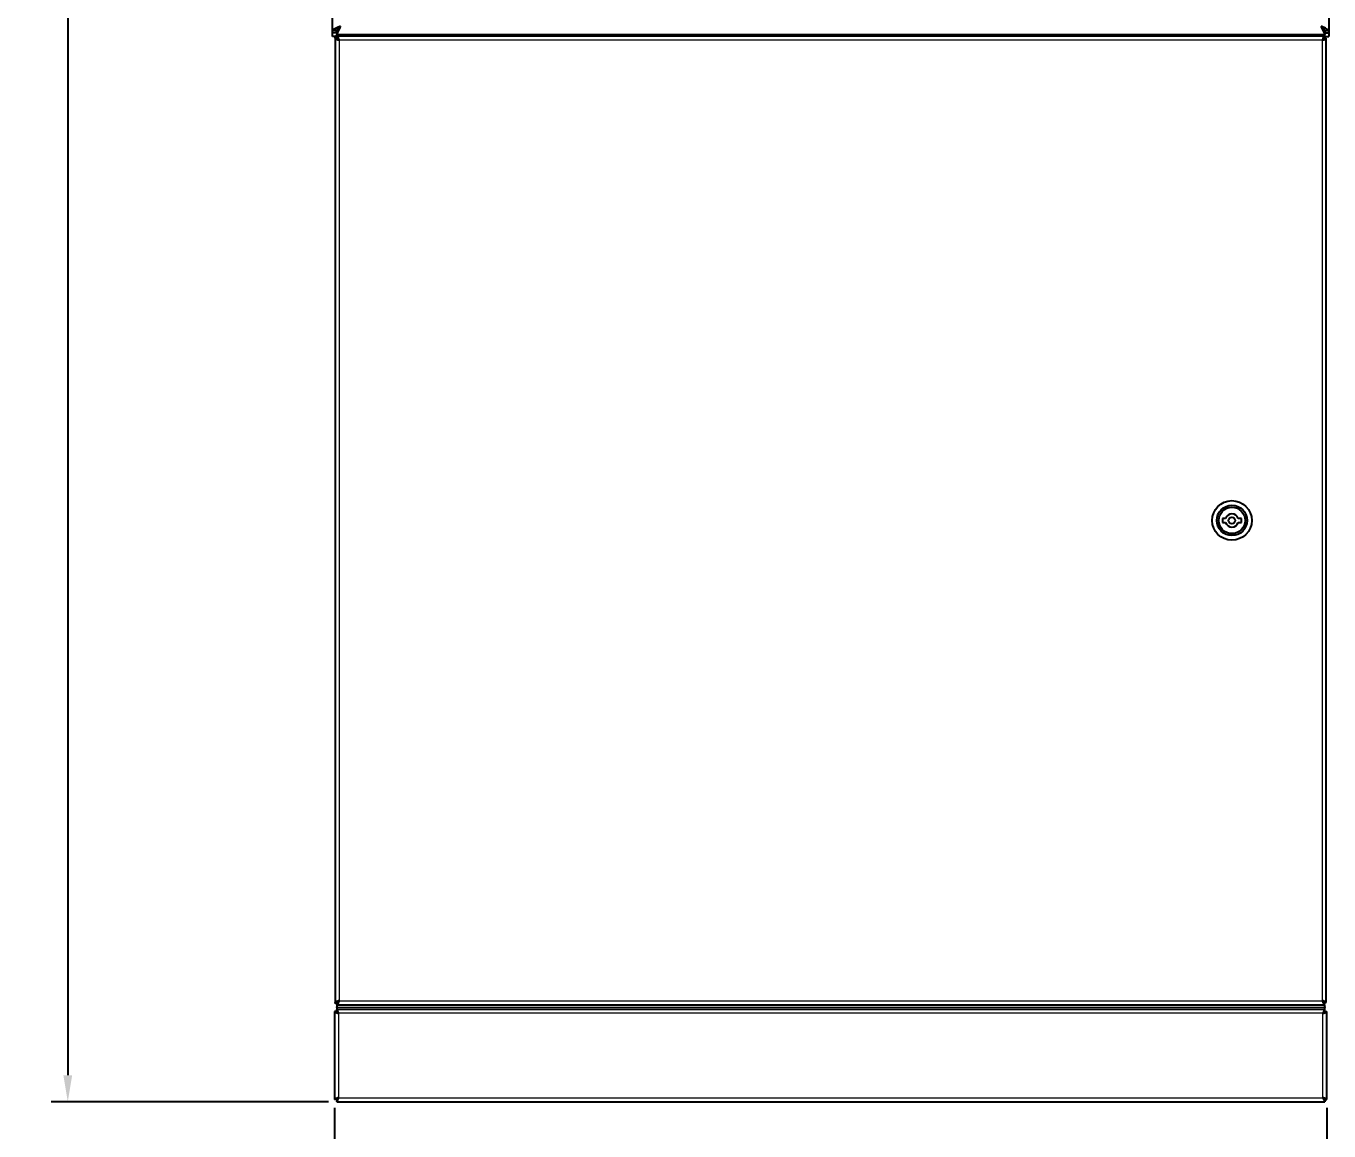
# Model space of a CAD drawing. Header units: millimetres. Extents: x -218071 to -203542, y 15363 to 51382.
# Drawn here: x -217874.5 to -217775.8, y 51129.8 to 51213.5 of the extents above; entities that cross this region are included whole.
import ezdxf

# ---------------------------------------------------------------- set-up
doc = ezdxf.new("R2010")
doc.units = ezdxf.units.MM
doc.header["$LTSCALE"] = 4
doc.layers.add('TPF-DIMENSIONS', color=3, linetype='Continuous')
doc.layers.add('TPF-EQUIPEMENT', color=7, linetype='Continuous')
doc.dimstyles.new('ISO-25', dxfattribs={"dimtxt": 2.5, "dimasz": 2, "dimexe": 1.25, "dimexo": 0.625, "dimtad": 1, "dimtxsty": 'Standard', "dimcen": -2.5, "dimclrt": 256, "dimadec": 0, "dimazin": 0, "dimtfac": 1, "dimtmove": 0, "dimatfit": 3, "dimfxl": 1, "dimarcsym": 0})

# ---------------------------------------------------------------- blocks, each defined once
blk = doc.blocks.new('*D670')
at = {"layer": 'Defpoints', "color": 0, "transparency": 16777216}
for p in [(-217851.149, 51132.2), (-217775.949, 51132.2), (-217775.949, 51100.036)]:
    blk.add_point(p, dxfattribs=at)
at = {"layer": 'TPF-DIMENSIONS', "color": 0, "lineweight": -2, "transparency": 16777216}
for p, q in [((-217851.149, 51131.575), (-217851.149, 51098.786)), ((-217775.949, 51131.575), (-217775.949, 51098.786)), ((-217849.149, 51100.036), (-217777.949, 51100.036))]:
    blk.add_line(p, q, dxfattribs=at)
at = {"layer": 'TPF-DIMENSIONS', "color": 0, "transparency": 16777216}
for points in [[(-217849.149, 51100.369), (-217849.149, 51099.702), (-217851.149, 51100.036)], [(-217777.949, 51100.369), (-217777.949, 51099.702), (-217775.949, 51100.036)]]:
    blk.add_solid(points, dxfattribs=at)
at = {"layer": 'TPF-DIMENSIONS', "transparency": 16777216, "insert": (-217813.549, 51103.161), "char_height": 2.5, "attachment_point": 2}
blk.add_mtext('75', dxfattribs=at)
blk = doc.blocks.new('*D671')
at = {"layer": 'Defpoints', "color": 0, "transparency": 16777216}
for p in [(-217850.999, 51382.036), (-217871.369, 51132.036), (-217850.984, 51132.036)]:
    blk.add_point(p, dxfattribs=at)
at = {"layer": 'TPF-DIMENSIONS', "color": 0, "lineweight": -2, "transparency": 16777216}
for p, q in [((-217851.624, 51382.036), (-217872.619, 51382.036)), ((-217871.369, 51380.036), (-217871.369, 51134.036)), ((-217851.609, 51132.036), (-217872.619, 51132.036))]:
    blk.add_line(p, q, dxfattribs=at)
at = {"layer": 'TPF-DIMENSIONS', "color": 0, "transparency": 16777216}
for points in [[(-217871.702, 51380.036), (-217871.035, 51380.036), (-217871.369, 51382.036)], [(-217871.702, 51134.036), (-217871.035, 51134.036), (-217871.369, 51132.036)]]:
    blk.add_solid(points, dxfattribs=at)
at = {"layer": 'TPF-DIMENSIONS', "transparency": 16777216, "insert": (-217874.494, 51258.036), "char_height": 2.5, "attachment_point": 2, "rotation": 90}
blk.add_mtext('250', dxfattribs=at)

msp = doc.modelspace()

# ---------------------------------------------------------------- linework, layer by layer
at = {"layer": 'TPF-EQUIPEMENT', "linetype": 'Continuous', "lineweight": 25, "transparency": 33554671}
for p, q in [((-217851.299, 51213.21), (-217851.299, 51293.682)), ((-217775.799, 51293.682), (-217775.799, 51213.21)), ((-217850.724, 51213.496), (-217850.724, 51213.496)), ((-217776.374, 51213.496), (-217776.374, 51213.496)), ((-217850.999, 51213.21), (-217851.299, 51213.21)), ((-217851.299, 51213.046), (-217851.299, 51213.21)), ((-217850.999, 51213.046), (-217851.299, 51213.046)), ((-217851.299, 51212.769), (-217851.299, 51213.046)), ((-217850.999, 51212.769), (-217851.299, 51212.769)), ((-217850.949, 51212.686), (-217851.099, 51212.686)), ((-217851.099, 51212.622), (-217851.099, 51212.686)), ((-217851.099, 51212.622), (-217851.099, 51139.55)), ((-217850.949, 51212.622), (-217851.099, 51212.622)), ((-217850.999, 51213.046), (-217850.999, 51213.21)), ((-217850.999, 51212.769), (-217850.999, 51212.879)), ((-217850.985, 51213.197), (-217850.985, 51212.897)), ((-217850.985, 51212.897), (-217850.984, 51212.896)), ((-217776.113, 51212.896), (-217850.984, 51212.896)), ((-217850.984, 51212.896), (-217850.984, 51212.712)), ((-217850.984, 51212.712), (-217850.981, 51212.686)), ((-217850.949, 51212.622), (-217850.949, 51212.686)), ((-217850.934, 51212.636), (-217850.934, 51212.786)), ((-217776.163, 51212.786), (-217850.934, 51212.786)), ((-217850.934, 51212.636), (-217850.934, 51212.585)), ((-217776.213, 51212.539), (-217776.296, 51212.491)), ((-217776.163, 51212.636), (-217776.163, 51212.786)), ((-217776.149, 51212.622), (-217775.999, 51212.622)), ((-217776.113, 51212.896), (-217776.112, 51212.897)), ((-217776.113, 51212.712), (-217776.113, 51212.896)), ((-217776.112, 51213.197), (-217776.112, 51212.897)), ((-217776.099, 51213.21), (-217775.799, 51213.21)), ((-217776.099, 51213.046), (-217776.099, 51213.21)), ((-217776.099, 51213.046), (-217775.799, 51213.046)), ((-217776.099, 51212.769), (-217776.099, 51212.879)), ((-217776.099, 51212.769), (-217775.799, 51212.769)), ((-217775.999, 51139.55), (-217775.999, 51212.622)), ((-217775.799, 51213.21), (-217775.799, 51213.046)), ((-217775.799, 51213.046), (-217775.799, 51212.769)), ((-217783.864, 51176.236), (-217783.864, 51175.936)), ((-217783.626, 51176.236), (-217783.864, 51176.236)), ((-217783.864, 51175.936), (-217783.626, 51175.936)), ((-217782.434, 51176.236), (-217782.672, 51176.236)), ((-217782.672, 51175.936), (-217782.434, 51175.936)), ((-217782.434, 51175.936), (-217782.434, 51176.236)), ((-217850.949, 51139.55), (-217851.099, 51139.55)), ((-217851.099, 51139.486), (-217851.099, 51139.55)), ((-217850.949, 51139.486), (-217851.099, 51139.486)), ((-217850.949, 51139.486), (-217850.949, 51139.55)), ((-217850.934, 51139.585), (-217850.934, 51139.536)), ((-217850.934, 51139.536), (-217850.934, 51139.386)), ((-217850.934, 51139.386), (-217776.163, 51139.386)), ((-217776.163, 51139.536), (-217776.163, 51139.386)), ((-217776.149, 51139.55), (-217775.999, 51139.55)), ((-217850.999, 51138.872), (-217851.149, 51138.872)), ((-217851.149, 51138.872), (-217851.149, 51132.2)), ((-217850.95, 51138.872), (-217850.999, 51138.872)), ((-217850.984, 51139.186), (-217850.984, 51139.222)), ((-217850.984, 51139.186), (-217850.984, 51139.036)), ((-217850.984, 51138.886), (-217850.984, 51139.036)), ((-217776.113, 51139.036), (-217850.984, 51139.036)), ((-217776.099, 51138.872), (-217776.149, 51138.872)), ((-217776.113, 51139.222), (-217776.113, 51139.186)), ((-217776.113, 51139.036), (-217776.113, 51139.186)), ((-217776.113, 51138.886), (-217776.113, 51139.036)), ((-217776.099, 51138.872), (-217775.949, 51138.872)), ((-217775.949, 51132.2), (-217775.949, 51138.872)), ((-217850.999, 51132.2), (-217851.149, 51132.2)), ((-217850.984, 51132.186), (-217850.984, 51132.036)), ((-217850.984, 51132.036), (-217776.113, 51132.036)), ((-217776.113, 51132.186), (-217776.113, 51132.036)), ((-217776.099, 51132.2), (-217775.949, 51132.2))]:
    msp.add_line(p, q, dxfattribs=at)
at = {"layer": 'TPF-EQUIPEMENT', "linetype": 'Continuous', "lineweight": 18, "transparency": 33554671}
for p, q in [((-217776.299, 51212.486), (-217850.799, 51212.486)), ((-217850.799, 51212.486), (-217850.799, 51139.686)), ((-217776.299, 51139.686), (-217776.299, 51212.486)), ((-217776.225, 51212.596), (-217776.149, 51212.596)), ((-217850.799, 51139.686), (-217776.299, 51139.686)), ((-217776.113, 51139.186), (-217850.984, 51139.186)), ((-217850.849, 51138.736), (-217850.849, 51132.336)), ((-217776.249, 51138.736), (-217850.849, 51138.736)), ((-217776.249, 51132.336), (-217776.249, 51138.736)), ((-217850.849, 51132.336), (-217776.249, 51132.336))]:
    msp.add_line(p, q, dxfattribs=at)
at = {"layer": 'TPF-EQUIPEMENT', "linetype": 'Continuous', "lineweight": 25, "transparency": 33554671}
for radius in [1.5, 1.15, 1, 0.25]:
    msp.add_circle((-217783.149, 51176.086), radius, dxfattribs=at)
for centre, radius, start, end in [((-217783.149, 51176.086), 0.5, 17.4576, 162.5424), ((-217783.149, 51176.086), 0.5, 197.4576, 342.5424), ((-217849.984, 51139.222), 1, 161.80513, 180), ((-217777.113, 51139.222), 1, 0, 24.30367)]:
    msp.add_arc(centre, radius, start, end, dxfattribs=at)
for centre, major_axis, ratio, start_param, end_param in [((-217850.699, 51213.496), (0.6, 0.287), 0.070951, 1.536796, 3.107592), ((-217850.699, 51213.496), (0.3, 0.287), 0.045594, 1.604131, 3.098002), ((-217850.699, 51213.496), (0.287, 0.3), 0.043618, 1.613339, 3.126833), ((-217850.699, 51213.496), (0.286, 0.6), 0.033962, 1.499732, 3.101346), ((-217776.399, 51213.496), (-0.286, 0.6), 0.033962, 3.181839, 4.783453), ((-217776.399, 51213.496), (0.6, -0.287), 0.070951, 0.034, 1.604797), ((-217776.399, 51213.496), (0.3, -0.287), 0.045594, 0.04359, 1.537462), ((-217776.399, 51213.496), (-0.287, 0.3), 0.043618, 3.156352, 4.669846)]:
    msp.add_ellipse(centre, major_axis=major_axis, ratio=ratio, start_param=start_param, end_param=end_param, dxfattribs=at)
for points, knots in [([(-217851.099, 51212.622), (-217851.095, 51212.611), (-217851.088, 51212.591), (-217851.032, 51212.561), (-217850.95, 51212.53), (-217850.867, 51212.505), (-217850.815, 51212.491), (-217850.799, 51212.486)], [0, 0, 0, 0, 0.223464, 0.446959, 0.670454, 0.893949, 1, 1, 1, 1]), ([(-217850.963, 51212.625), (-217850.96, 51212.618), (-217850.956, 51212.608), (-217850.949, 51212.599), (-217850.948, 51212.596)], [0, 0, 0, 0, 0.743929, 1, 1, 1, 1]), ([(-217850.949, 51212.622), (-217850.946, 51212.609), (-217850.94, 51212.585), (-217850.902, 51212.549), (-217850.853, 51212.517), (-217850.816, 51212.496), (-217850.799, 51212.486)], [0, 0, 0, 0, 0.282308, 0.530618, 0.778849, 1, 1, 1, 1]), ([(-217850.799, 51212.486), (-217850.809, 51212.521), (-217850.829, 51212.591), (-217850.859, 51212.684), (-217850.89, 51212.752), (-217850.915, 51212.782), (-217850.93, 51212.785), (-217850.934, 51212.786)], [0, 0, 0, 0, 0.223464, 0.446959, 0.670454, 0.893949, 1, 1, 1, 1]), ([(-217850.799, 51212.486), (-217850.811, 51212.508), (-217850.835, 51212.55), (-217850.871, 51212.599), (-217850.903, 51212.63), (-217850.924, 51212.634), (-217850.934, 51212.636)], [0, 0, 0, 0, 0.2823079, 0.5306182, 0.7788488, 1, 1, 1, 1]), ([(-217776.163, 51212.786), (-217776.173, 51212.782), (-217776.193, 51212.775), (-217776.224, 51212.719), (-217776.254, 51212.637), (-217776.279, 51212.554), (-217776.294, 51212.502), (-217776.299, 51212.486)], [0, 0, 0, 0, 0.223464, 0.446959, 0.670454, 0.893949, 1, 1, 1, 1]), ([(-217776.163, 51212.636), (-217776.176, 51212.633), (-217776.2, 51212.627), (-217776.235, 51212.589), (-217776.267, 51212.54), (-217776.289, 51212.503), (-217776.299, 51212.486)], [0, 0, 0, 0, 0.282308, 0.530618, 0.778849, 1, 1, 1, 1]), ([(-217776.299, 51212.486), (-217776.264, 51212.496), (-217776.193, 51212.516), (-217776.101, 51212.546), (-217776.033, 51212.577), (-217776.002, 51212.602), (-217775.999, 51212.617), (-217775.999, 51212.622)], [0, 0, 0, 0, 0.223464, 0.446959, 0.670454, 0.893949, 1, 1, 1, 1]), ([(-217776.299, 51212.486), (-217776.276, 51212.499), (-217776.235, 51212.523), (-217776.185, 51212.558), (-217776.154, 51212.59), (-217776.15, 51212.612), (-217776.149, 51212.622)], [0, 0, 0, 0, 0.282308, 0.530618, 0.778849, 1, 1, 1, 1]), ([(-217776.149, 51212.596), (-217776.14, 51212.613), (-217776.12, 51212.647), (-217776.113, 51212.688), (-217776.113, 51212.709), (-217776.113, 51212.712)], [0, 0, 0, 0, 0.466156, 0.932759, 1, 1, 1, 1]), ([(-217850.799, 51139.686), (-217850.834, 51139.676), (-217850.904, 51139.655), (-217850.997, 51139.625), (-217851.064, 51139.595), (-217851.095, 51139.57), (-217851.098, 51139.555), (-217851.099, 51139.55)], [0, 0, 0, 0, 0.223464, 0.446959, 0.670454, 0.893949, 1, 1, 1, 1]), ([(-217850.799, 51139.686), (-217850.821, 51139.673), (-217850.863, 51139.649), (-217850.912, 51139.614), (-217850.943, 51139.581), (-217850.947, 51139.56), (-217850.949, 51139.55)], [0, 0, 0, 0, 0.282308, 0.530618, 0.778849, 1, 1, 1, 1]), ([(-217850.934, 51139.386), (-217850.924, 51139.389), (-217850.904, 51139.397), (-217850.874, 51139.452), (-217850.843, 51139.534), (-217850.818, 51139.618), (-217850.803, 51139.669), (-217850.799, 51139.686)], [0, 0, 0, 0, 0.223464, 0.446959, 0.670454, 0.893949, 1, 1, 1, 1]), ([(-217850.934, 51139.536), (-217850.922, 51139.539), (-217850.898, 51139.544), (-217850.862, 51139.583), (-217850.83, 51139.632), (-217850.809, 51139.668), (-217850.799, 51139.686)], [0, 0, 0, 0, 0.282308, 0.530618, 0.778849, 1, 1, 1, 1]), ([(-217776.299, 51139.686), (-217776.288, 51139.651), (-217776.268, 51139.58), (-217776.238, 51139.488), (-217776.208, 51139.42), (-217776.182, 51139.389), (-217776.168, 51139.387), (-217776.163, 51139.386)], [0, 0, 0, 0, 0.223464, 0.446959, 0.670454, 0.893949, 1, 1, 1, 1]), ([(-217775.999, 51139.55), (-217776.002, 51139.56), (-217776.009, 51139.58), (-217776.065, 51139.611), (-217776.147, 51139.641), (-217776.23, 51139.666), (-217776.282, 51139.681), (-217776.299, 51139.686)], [0, 0, 0, 0, 0.223464, 0.446959, 0.670454, 0.893949, 1, 1, 1, 1]), ([(-217776.299, 51139.686), (-217776.286, 51139.664), (-217776.262, 51139.622), (-217776.226, 51139.572), (-217776.194, 51139.541), (-217776.173, 51139.537), (-217776.163, 51139.536)], [0, 0, 0, 0, 0.282308, 0.530618, 0.778849, 1, 1, 1, 1]), ([(-217776.149, 51139.55), (-217776.151, 51139.563), (-217776.157, 51139.587), (-217776.196, 51139.622), (-217776.244, 51139.655), (-217776.281, 51139.676), (-217776.299, 51139.686)], [0, 0, 0, 0, 0.282308, 0.530618, 0.778849, 1, 1, 1, 1]), ([(-217851.149, 51138.872), (-217851.145, 51138.861), (-217851.138, 51138.841), (-217851.082, 51138.811), (-217851, 51138.78), (-217850.917, 51138.755), (-217850.865, 51138.741), (-217850.849, 51138.736)], [0, 0, 0, 0, 0.223464, 0.446959, 0.670454, 0.893949, 1, 1, 1, 1]), ([(-217850.999, 51138.872), (-217850.996, 51138.859), (-217850.99, 51138.835), (-217850.952, 51138.799), (-217850.903, 51138.767), (-217850.866, 51138.746), (-217850.849, 51138.736)], [0, 0, 0, 0, 0.2823079, 0.5306182, 0.7788488, 1, 1, 1, 1]), ([(-217850.849, 51138.736), (-217850.859, 51138.771), (-217850.879, 51138.841), (-217850.909, 51138.934), (-217850.94, 51139.002), (-217850.965, 51139.032), (-217850.98, 51139.035), (-217850.984, 51139.036)], [0, 0, 0, 0, 0.223464, 0.446959, 0.670454, 0.893949, 1, 1, 1, 1]), ([(-217850.849, 51138.736), (-217850.861, 51138.758), (-217850.885, 51138.8), (-217850.921, 51138.849), (-217850.953, 51138.88), (-217850.974, 51138.884), (-217850.984, 51138.886)], [0, 0, 0, 0, 0.282308, 0.530618, 0.778849, 1, 1, 1, 1]), ([(-217776.113, 51139.036), (-217776.123, 51139.032), (-217776.143, 51139.025), (-217776.174, 51138.969), (-217776.204, 51138.887), (-217776.229, 51138.804), (-217776.244, 51138.752), (-217776.249, 51138.736)], [0, 0, 0, 0, 0.223464, 0.446959, 0.670454, 0.893949, 1, 1, 1, 1]), ([(-217776.113, 51138.886), (-217776.126, 51138.883), (-217776.15, 51138.877), (-217776.185, 51138.839), (-217776.217, 51138.79), (-217776.239, 51138.753), (-217776.249, 51138.736)], [0, 0, 0, 0, 0.282308, 0.530618, 0.778849, 1, 1, 1, 1]), ([(-217776.249, 51138.736), (-217776.214, 51138.746), (-217776.143, 51138.766), (-217776.051, 51138.796), (-217775.983, 51138.827), (-217775.952, 51138.852), (-217775.949, 51138.867), (-217775.949, 51138.872)], [0, 0, 0, 0, 0.223464, 0.446959, 0.670454, 0.893949, 1, 1, 1, 1]), ([(-217776.249, 51138.736), (-217776.226, 51138.749), (-217776.185, 51138.773), (-217776.135, 51138.808), (-217776.104, 51138.84), (-217776.1, 51138.862), (-217776.099, 51138.872)], [0, 0, 0, 0, 0.282308, 0.530618, 0.778849, 1, 1, 1, 1]), ([(-217850.849, 51132.336), (-217850.884, 51132.326), (-217850.954, 51132.305), (-217851.047, 51132.275), (-217851.114, 51132.245), (-217851.145, 51132.22), (-217851.148, 51132.205), (-217851.149, 51132.2)], [0, 0, 0, 0, 0.223464, 0.446959, 0.670454, 0.893949, 1, 1, 1, 1]), ([(-217850.849, 51132.336), (-217850.871, 51132.323), (-217850.913, 51132.299), (-217850.962, 51132.264), (-217850.993, 51132.231), (-217850.997, 51132.21), (-217850.999, 51132.2)], [0, 0, 0, 0, 0.282308, 0.530618, 0.778849, 1, 1, 1, 1]), ([(-217850.984, 51132.036), (-217850.974, 51132.039), (-217850.954, 51132.047), (-217850.924, 51132.102), (-217850.893, 51132.184), (-217850.868, 51132.268), (-217850.853, 51132.319), (-217850.849, 51132.336)], [0, 0, 0, 0, 0.223464, 0.446959, 0.670454, 0.893949, 1, 1, 1, 1]), ([(-217850.984, 51132.186), (-217850.972, 51132.189), (-217850.948, 51132.194), (-217850.912, 51132.233), (-217850.88, 51132.282), (-217850.859, 51132.318), (-217850.849, 51132.336)], [0, 0, 0, 0, 0.282308, 0.530618, 0.778849, 1, 1, 1, 1]), ([(-217776.249, 51132.336), (-217776.238, 51132.301), (-217776.218, 51132.23), (-217776.188, 51132.138), (-217776.158, 51132.07), (-217776.132, 51132.039), (-217776.118, 51132.037), (-217776.113, 51132.036)], [0, 0, 0, 0, 0.223464, 0.446959, 0.670454, 0.893949, 1, 1, 1, 1]), ([(-217775.949, 51132.2), (-217775.952, 51132.21), (-217775.959, 51132.23), (-217776.015, 51132.261), (-217776.097, 51132.291), (-217776.18, 51132.316), (-217776.232, 51132.331), (-217776.249, 51132.336)], [0, 0, 0, 0, 0.223464, 0.446959, 0.670454, 0.893949, 1, 1, 1, 1]), ([(-217776.249, 51132.336), (-217776.236, 51132.314), (-217776.212, 51132.272), (-217776.176, 51132.222), (-217776.144, 51132.191), (-217776.123, 51132.187), (-217776.113, 51132.186)], [0, 0, 0, 0, 0.282308, 0.530618, 0.778849, 1, 1, 1, 1]), ([(-217776.099, 51132.2), (-217776.101, 51132.213), (-217776.107, 51132.237), (-217776.146, 51132.272), (-217776.194, 51132.305), (-217776.231, 51132.326), (-217776.249, 51132.336)], [0, 0, 0, 0, 0.282308, 0.530618, 0.778849, 1, 1, 1, 1])]:
    msp.add_open_spline(points, degree=3, knots=knots, dxfattribs=at)

# ---------------------------------------------------------------- dimensions: what is measured, and where the dimension line sits
at = {"layer": 'TPF-DIMENSIONS', "transparency": 33554671}
dim = msp.add_linear_dim(base=(-217871.369, 51132.036), p1=(-217850.999, 51382.036), p2=(-217850.984, 51132.036), angle=90, dimstyle='ISO-25', dxfattribs=at)
dim.commit()
dim.dimension.update_dxf_attribs({"geometry": '*D671', "text_midpoint": (-217871.369, 51258.036), "dimtype": 160})
dim = msp.add_linear_dim(base=(-217775.949, 51100.036), p1=(-217851.149, 51132.2), p2=(-217775.949, 51132.2), dimstyle='ISO-25', override={"dimdec": 0}, dxfattribs=at)
dim.commit()
dim.dimension.update_dxf_attribs({"geometry": '*D670', "text_midpoint": (-217813.549, 51100.036), "dimtype": 160})

doc.saveas('drawing.dxf')
